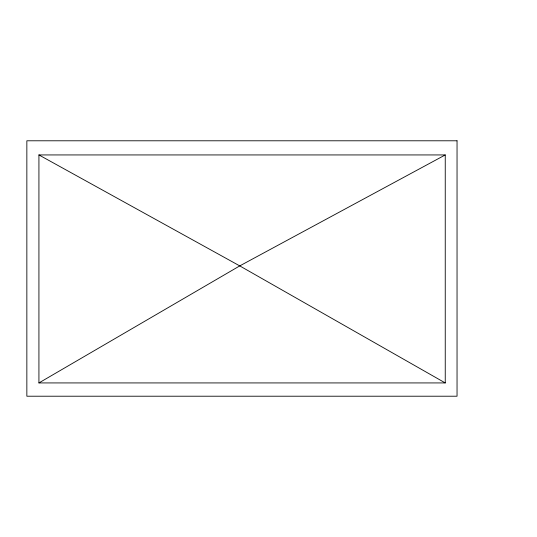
<?xml version="1.0" encoding="UTF-8"?>
<svg xmlns="http://www.w3.org/2000/svg" width="537" height="537" viewBox="0 0 537 537"><rect width="100%" height="100%" fill="white"/><g stroke="black" fill="none" stroke-linecap="round" stroke-linejoin="round"><path stroke-width="0.81" d="M38.926 382.928L239.75 265.896L445.247 154.938L445.247 382.928L38.926 382.928L38.926 154.938L445.247 154.938M38.926 154.938L239.75 265.896L445.247 382.928M457.041 140.788L26.85 140.788L26.85 396.212L457.041 396.212L457.041 140.788"/></g></svg>
